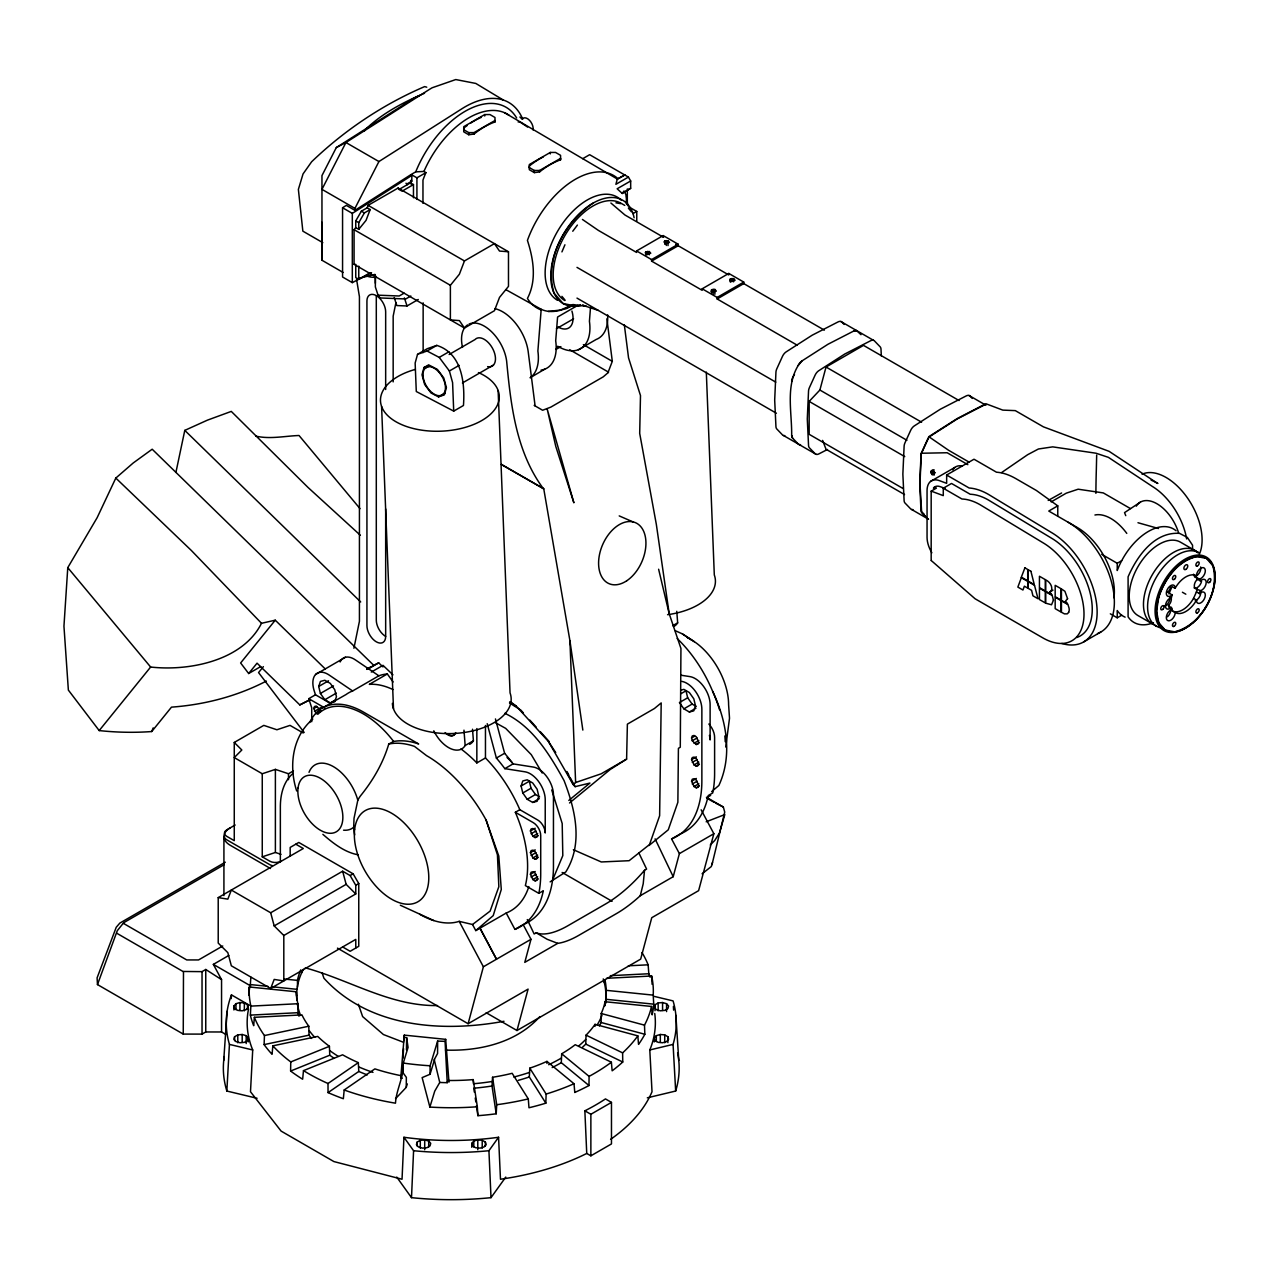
<?xml version="1.0" encoding="UTF-8"?>
<svg xmlns="http://www.w3.org/2000/svg" width="1279" height="1279" viewBox="0 0 1279 1279"><rect width="100%" height="100%" fill="white"/><g stroke="black" fill="none" stroke-linecap="round" stroke-linejoin="round"><path stroke-width="1.5" d="M343.076 272.443L321.956 260.245L321.956 222.322M375.355 283.219L375.355 275.353L375.355 286.928L378.056 295.177L380.183 297.959L405.731 298.966L410.847 296.009M385.666 389.503L385.666 311.852A13.254 7.658 60 0 0 376.298 295.625A13.254 7.658 60 0 0 366.929 301.029L366.929 625.591A13.254 7.658 60 0 0 376.298 641.818A13.254 7.658 60 0 0 385.666 636.414L385.666 508.978M393.165 381.877L393.165 316.169L395.914 302.675M463.733 129.978L463.733 128.14A76.5 44.173 -60 0 1 467.203 125.486M494.989 121.953L494.989 117.476L489.969 114.566L484.725 114.566L463.733 126.685L463.733 131.849L468.753 134.743L473.997 134.071A76.5 44.173 -60 0 1 494.989 121.953L494.989 120.754M529.314 167.853L529.314 166.014A76.5 44.173 -60 0 1 543.335 156.869M560.57 159.811L560.57 155.335L555.55 152.441L550.306 152.441L529.314 164.559L529.314 169.707L534.334 172.617L539.594 171.93A76.5 44.173 -60 0 1 560.57 159.811L560.57 158.612M607.957 372.685L612.305 361.333L606.885 318.807M1110.332 613.824L1117.238 617.805L1117.238 610.531A50.345 29.065 -60 0 0 1125.12 617.149M1121.683 560.698L1117.238 563.272L1117.238 570.53A50.345 29.065 -60 0 1 1176.041 530.753M574.783 1092.442L574.015 1083.729L546.948 1061.394A154.919 89.45 0 0 1 529.794 1068.157L546.133 1094.057L545.829 1103.169A202.642 116.997 0 0 1 528.978 1107.758L528.291 1098.901L512.144 1073.305A154.903 89.434 0 0 1 492.559 1077.27L496.716 1104.72L496.22 1113.785A202.642 116.997 0 0 1 477.898 1115.688L477.323 1106.751A202.066 116.661 0 0 1 429.872 1107.07L422.134 1077.605L430.048 1074.264L430.096 1065.775L437.642 1041.058A156.134 90.138 0 0 0 445.076 1041.346L445.684 1039.347L404.292 1035.127L400.775 1077.941L402.293 1078.229M437.642 1041.058L437.578 1053.496L434.828 1058.612L430.048 1074.264M574.767 1092.458A202.642 116.997 0 0 0 588.979 1085.519L561.289 1062.673L561.689 1053.784A154.919 89.45 0 0 0 575.214 1044.703L611.378 1062.225L612.145 1070.827A202.642 116.997 0 0 0 622.745 1062.018L622.617 1052.873A202.066 116.661 0 0 0 637.821 1035.862L595.039 1024.351A154.919 89.45 0 0 1 586.038 1035.159L585.766 1044.096A154.903 89.434 0 0 1 582.569 1047.165M561.689 1053.784L589.075 1076.374L588.979 1085.519M403.109 1073.257L403.173 1068.157C402.214 1080.195 396.122 1091.275 395.483 1103.185A202.066 116.661 0 0 1 344.195 1089.996L343.348 1098.725A202.642 116.997 0 0 1 328.048 1092.602L328 1083.505L358.328 1062.625A154.919 89.45 0 0 1 342.596 1054.807L303.475 1070.635L302.643 1079.236A202.642 116.997 0 0 1 290.605 1071.035L290.749 1061.938A202.066 116.661 0 0 1 272.843 1045.838L317.72 1036.406A154.919 89.45 0 0 0 329.422 1046.302L329.758 1055.207A154.935 89.45 0 0 0 333.707 1057.989M395.531 1098.709L406.242 1087.358L406.354 1077.382L403.125 1072.889L403.285 1063.057L408.065 1047.421L406.642 1037.653L403.684 1037.125M406.45 1049.867L406.642 1037.653M1096.679 455.084L1096.343 469.329A1303.765 963.087 39.2 0 0 1095.895 493.342M569.523 802.972L610.259 769.462L626.614 759.118L627.381 724.138L654.4 708.534L661.195 702.938L659.628 815.762L649.524 844.54L629.124 860.703L601.29 861.966L573.36 849.704M545.829 1103.169L529.314 1076.966L529.794 1068.157M272.843 1045.838L272.059 1054.312A202.642 116.997 0 0 1 264.098 1044.607L264.449 1035.542A202.066 116.661 0 0 1 254.377 1017.317L301.94 1014.902A154.903 89.434 0 0 0 308.799 1026.222L309.022 1035.159A154.935 89.45 0 0 0 311.596 1038.436M594.959 1026.413L595.039 1024.351M1157.687 483.462L1109.117 451.343L1043.408 426.85L1015.302 410.623L1002.784 410.111L985.837 403.716L957.331 418.505L928.826 436.683L921.264 453.246L919.985 483.718L921.631 512L928.026 519.354M505.765 1177.08L491.008 1197.656A227.902 131.577 0 0 1 411.502 1197.656L413.581 1150.716L403.94 1137.271A204.096 117.828 0 0 0 498.57 1137.271L500.473 1179.238A206.702 119.347 0 0 0 586.741 1153.45L590.866 1155.832L611.474 1143.922L611.474 1102.386L605.463 1098.917A204.08 117.828 0 0 1 584.855 1110.811L586.741 1153.45M860.975 334.698L856.578 330.558L853.844 330.973L827.913 344.291L801.965 360.934A7.003 4.045 -60 0 0 798.208 365.474C785.402 386.498 792.021 412.462 791.669 435.627L792.58 438.121L798.208 443.957A7.003 4.045 -60 0 0 800.526 444.66M403.94 1137.271L402.038 1179.238L333.899 1161.572L281.092 1131.084L250.492 1091.738L252.714 1049.963A204.096 117.828 0 0 1 248.542 1008.955M299.03 1016.245A154.903 89.434 0 0 1 298.007 1012.712L297.895 1003.727A154.919 89.45 0 0 1 296.328 991.785L249.309 986.988L248.781 995.27A202.642 116.997 0 0 1 250.3 984.574M254.361 1017.317L253.69 1025.678A202.642 116.997 0 0 1 250.348 1015.11L250.876 1006.109A202.066 116.661 0 0 1 249.309 986.988M403.045 1058.165L403.556 1048.572M403.972 1040.882L404.292 1035.127M496.22 1113.785L492.015 1085.999L492.559 1077.27M257.079 1098.277L226.847 1091.035L229.437 1044.399A224.992 129.898 0 0 1 231.451 994.886L249.405 1005.246M606.566 978.291L651.635 976.005A202.066 116.661 0 0 1 653.201 995.126L653.729 1004.159A202.642 116.997 0 0 1 652.178 1014.855L651.555 1006.461L605.063 1001.729L604.823 1005.87A154.631 89.274 0 0 0 603.24 978.915M604.919 979.698A154.919 89.45 0 0 1 606.166 990.33L606.166 999.315A154.935 89.45 0 0 1 606.086 1002.896M366.929 669.397L373.836 665.416L152.185 449.217L133.192 462.998L115.813 478.074L97.14 517.691L67.771 567.652L63.95 626.214L68.363 690.1L99.186 730.581A314.634 250.844 39 0 0 151.753 731.54M223.729 1060.403L227.118 1011.289M231.211 998.627L231.467 994.886M250.86 977.14L250.332 984.574L267.982 986.365M297.527 987.132L297.447 980.385A154.919 89.45 0 0 1 300.725 969.898M605.063 1001.729A154.919 89.45 0 0 1 601.21 1013.512L601.066 1022.481A154.903 89.434 0 0 1 599.371 1025.934M604.296 982.56L604.455 980.481M573.775 304.994C564.039 309.838 551.729 314.378 541.193 309.278L537.883 351.038A45.053 26.012 60 0 1 530.098 377.785L544.662 369.215M590.514 307.44L589.427 321.285A45.053 26.012 60 0 1 557.692 346.241L556.013 349.407L560.873 346.609M582.712 158.692L589.635 154.695L628.421 177.078L630.675 180.978L617.149 188.78L622.281 193.497L624.008 190.939A71.96 41.552 -60 0 1 626.374 195.895L627.781 205.759M638.829 852.853L646.598 869.081L644.536 870.264L643.209 883.789L640.283 895.7A74.214 30.296 -48.4 0 1 616.414 913.622L578.939 935.269A74.214 30.296 -48.4 0 1 557.724 943.358L524.79 962.368L530.977 939.314L523.175 924.621A121.905 70.377 60 0 0 553.455 866.363L553.455 794.946A21.199 12.246 60 0 0 533.343 767.064L513.071 763.883L504.837 768.647A116.821 67.451 60 0 0 496.38 758.047L487.203 723.69M225.791 1034.423L221.555 1031.977L205.759 1031.961L202.034 1034.103L183.249 1034.087L97.476 984.574L117.252 930.744L123.695 922.703L223.889 864.86M175.91 472.431L184.784 430.383L207.422 420.151L231.275 411.406L307.999 487.427L360.358 535.261M725.753 747.032L729.51 718.238L728.598 704.585A53.015 30.616 60 0 0 687.478 637.741M353.915 648.261L359.431 621.274L359.431 296.696L356.537 279.142M504.613 112.744L617.421 179.076L624.776 174.983L617.421 179.076M309.774 722.507A82.16 47.435 60 0 1 363.444 712.083L418.665 743.962A100.338 57.923 60 0 0 393.644 741.468L388.768 744.026C383.156 762.987 373.116 780.254 360.726 795.57A69.881 40.336 60 0 0 357.816 800.222L354.027 818.288L353.691 827.241A69.817 40.304 60 0 0 354.715 834.883M702.091 873.797L711.3 866.554L712.515 862.446M617.325 178.948L615.902 184.304L628.421 177.078M711.987 864.652L724.729 812.101L723.338 807.033L706.408 797.265M903.022 488.498L809.159 434.316L809.159 401.414L819.887 390.031L826.026 367.025L863.501 345.378L959.074 400.551M337.464 948.139L468.114 1023.728L483.382 966.78L459.193 921.36A90.953 52.503 60 0 1 419.672 914.229M486.18 1012.728L516.988 1030.522L528.083 989.115L468.114 1023.728M640.283 895.7L673.202 876.691L679.389 853.621L671.587 838.944A121.905 70.377 60 0 0 701.867 780.67L701.867 709.269A21.199 12.23 60 0 0 681.755 681.387M701.148 809.799L713.858 833.716L698.606 890.664L651.762 917.698L640.667 959.122L516.988 1030.522M234.601 1036.725L233.913 1039.283L235.944 1041.586L239.924 1042.753L244.353 1042.353L247.518 1040.53L248.222 1037.972L246.192 1035.67L242.195 1034.487L237.782 1034.903L234.601 1036.725L234.601 1040.674M417.13 1142.099L416.426 1144.657L418.457 1146.959L422.454 1148.126L426.866 1147.727L430.032 1145.904L430.735 1143.346L428.705 1141.044L424.708 1139.877L420.295 1140.276L417.13 1142.099L417.13 1146.048M654.992 1004.766L654.288 1007.324L656.319 1009.627L660.316 1010.81L664.728 1010.394L667.894 1008.571L668.597 1006.013L666.567 1003.711L662.57 1002.544L658.157 1002.944L654.992 1004.766L654.992 1010.698M417.546 354.315L415.147 363.028L416.283 391.518L453.709 411.119L463.462 405.491C465.028 382.997 462.087 353.436 436.794 345.394L427.298 348.687L417.546 354.315L427.058 351.022L436.794 345.394M423.988 367.553L422.006 374.811L424.66 384.499L430.975 392.925L438.505 396.874L444.405 394.843L446.403 387.585L443.733 377.881L437.434 369.455L429.888 365.506L423.988 367.553L428.865 364.739M406.242 1087.358L407.298 1083.905M429.872 1107.07L434.732 1091.163L439.752 1082.45L434.173 1059.38M439.752 1082.45A158.74 91.656 0 0 0 447.218 1082.674L447.874 1080.483A154.919 89.45 0 0 0 473.198 1079.604L477.323 1106.751M318.711 686.471L320.405 681.435L324.834 680.268L330.318 683.434L334.746 689.717L336.441 696.703L334.746 701.755L330.318 702.906L324.834 699.741L320.405 693.458L318.711 686.471L328.543 680.796M321.205 710.98L316.249 713.826L313.803 708.518L314.474 706.504L316.249 706.04L320.214 709.813M521.097 786.009L522.791 780.957L527.22 779.806L532.703 782.972L537.132 789.239L538.827 796.241L537.132 801.278L532.703 802.445L527.22 799.279L522.791 792.996L521.097 786.009L529.33 781.245L531.025 788.232L535.469 794.515L539.578 796.897M530.417 830.982L531.105 828.968L532.879 828.504L535.07 829.767L537.516 835.091L536.844 837.106L535.07 837.569L532.879 836.306L530.417 830.982L535.198 828.232M530.417 852.629L531.105 850.615L532.879 850.151L535.07 851.414L537.516 856.722L536.844 858.737L535.07 859.2L532.879 857.937L530.417 852.629L535.198 849.864M530.417 874.26L531.105 872.246L532.879 871.782L535.07 873.045L537.516 878.353L536.844 880.368L535.07 880.847L532.879 879.568L530.417 874.26L535.198 871.511M691.571 737.951L692.259 735.937L694.033 735.473L696.224 736.736L698.67 742.044L697.998 744.058L696.224 744.522L692.259 740.749L691.571 737.951L694.769 736.112M691.571 759.582L692.259 757.568L694.033 757.104L696.224 758.367L698.67 763.675L697.998 765.689L696.224 766.153L694.033 764.89L691.571 759.582L696.352 756.832M691.571 781.229L692.259 779.215L694.033 778.735L696.224 780.014L698.67 785.322L697.998 787.336L696.224 787.8L694.033 786.537L691.571 781.229L696.352 778.463M325.314 668.997L275.257 620.187L261.492 623.289C242.802 660.731 189.164 671.379 150.634 667.03L67.771 567.652M930.776 471.567L932.247 470.128L933.462 470.832L934.294 474.989L932.055 474.573L930.776 471.567L934.022 469.697M367.169 207.837L368.128 205.343L398.105 188.029L508.482 251.755L508.482 286.368L499.513 297.415L494.429 310.717L464.453 328.032L354.075 264.305L354.075 229.676L355.754 227.614L355.754 220.915L361.381 211.179L367.169 207.837L370.175 209.564L366.05 220.372L358.76 229.341L355.754 227.614M508.482 251.755L499.513 251.068L494.429 243.634L464.453 260.948L459.369 274.25L450.384 285.297L450.384 319.91L459.369 320.597L464.453 328.032M270.684 988.507L274.186 979.426L283.81 980.929L283.81 935.493L274.186 925.9L270.684 912.774L231.339 890.056L227.838 899.137L218.213 897.618L218.213 943.071L227.838 952.663L231.339 965.789L270.684 988.507L355.77 939.394L355.77 948.043M552.832 879.44L562.808 855.603L562.2 823.532L551.729 789.942M561.929 251.899L564.934 244.785M419.592 95.541A60.848 35.125 -60 0 0 413.405 98.595A60.992 35.22 -60 0 0 411.214 99.922L336.313 147.565L321.956 175.607L321.956 260.245M371.565 272.683L352.317 282.627L342.564 276.999L342.564 207.758L346.321 205.375L354.938 210.348L354.938 208.397L378.92 161.554L461.911 108.763A87.564 50.552 -60 0 1 465.124 106.812A87.34 50.425 -60 0 1 522.695 119.091M794.467 374.443L792.58 377.817A7.003 4.045 -60 0 0 791.669 381.366M358.76 229.341L358.76 222.658L364.387 212.922L370.175 209.564M491.008 1197.656L488.93 1150.716L498.57 1137.271M572.752 231.243L577.405 225.072M1168.958 593.936A21.183 12.23 -60 0 1 1169.294 592.88L1172.092 586.597L1175.081 588.324A21.183 12.23 -60 0 1 1196.552 575.934L1196.552 574.527A6.315 3.645 -60 0 1 1202.02 567.716A6.315 3.645 -60 0 1 1205.17 572.209A6.315 3.645 -60 0 1 1199.702 579.003L1194.714 577.101L1193.547 574.207M1169.278 592.896L1171.932 595.039A6.315 3.645 -60 0 1 1166.464 594.559A6.315 3.645 -60 0 1 1169.614 586.421A6.315 3.645 -60 0 1 1175.081 586.917L1175.081 588.324M1168.958 607.013A21.183 12.23 -60 0 1 1168.43 605.527L1170.045 603.496A6.315 3.645 -60 0 0 1171.196 597.853M1168.398 605.543L1171.036 607.717A6.315 3.645 -60 0 1 1165.425 605.99A6.315 3.645 -60 0 1 1171.036 597.773L1171.404 597.805A21.183 12.23 -60 0 1 1172.299 594.607M1197.24 579.419L1195.593 581.465A6.315 3.645 -60 0 0 1195.593 588.756L1200.597 590.658A6.315 3.645 -60 0 0 1206.209 582.441A6.315 3.645 -60 0 0 1200.597 580.714L1197.24 579.419A21.183 12.23 -60 0 0 1196.361 577.245M1196.361 592.081L1193.547 598.364L1196.552 600.107L1196.552 601.514A6.315 3.645 -60 0 0 1202.02 601.993A6.315 3.645 -60 0 0 1205.17 593.872A6.315 3.645 -60 0 0 1199.702 593.376L1196.361 592.081A21.183 12.23 -60 0 0 1197.24 588.884M99.186 730.581L150.634 667.03M275.257 620.187L240.628 662.97L248.67 673.521L260.708 666.583M248.67 673.521L257.047 663.177L299.814 704.905L310.126 699.757M263.378 666.647L258.566 672.578L304.178 732.483M798.208 365.474L801.965 360.934M646.039 251.851L645.255 252.73L646.742 254.425L650.771 253.242L649.284 251.547L646.039 251.851L646.039 255.097M664.776 241.028L663.993 241.923L665.48 243.602L669.509 242.418L668.022 240.74L664.776 241.028L664.776 244.273M711.62 289.709L711.108 291.58L712.339 292.283L716.352 291.1L714.865 289.422L711.62 289.709L711.62 292.955M730.373 278.902L729.861 280.772L731.076 281.476L735.089 280.293L733.602 278.598L730.373 278.902L730.373 282.147M233.913 1006.013L235.944 1003.711L239.924 1002.544L244.353 1002.944L247.518 1004.766L248.222 1007.324L246.192 1009.627L242.195 1010.81L237.782 1010.394L234.601 1008.571L233.913 1006.013L233.913 1009.962M471.775 1143.346L473.806 1141.044L477.786 1139.877L482.215 1140.276L485.38 1142.099L486.084 1144.657L484.054 1146.959L480.057 1148.126L475.644 1147.727L472.479 1145.904L471.775 1143.346L471.775 1147.295M654.288 1037.972L656.319 1035.67L660.316 1034.487L664.728 1034.903L667.894 1036.725L668.597 1039.283L666.567 1041.586L662.57 1042.753L658.157 1042.353L654.992 1040.53L654.288 1037.972L654.288 1041.921M312.795 719.07C292.14 736.544 288.638 766.345 296.68 790.982M710.261 845.019L714.785 840.415L719.422 833.045L724.809 814.563L706.184 821.789M541.193 309.278L506.34 289.917M539.866 1016.581C516.332 1042.817 479.433 1051.274 445.46 1050.091M1049.755 592.001L1051.562 590.45C1052.761 586.102 1049.531 581.673 1045.71 579.867L1045.71 591.234L1051.85 594.783L1049.755 592.001L1052.969 590.147M608.037 372.717L603.224 376.857L550.753 407.154L542.616 410.255L534.174 405.379M472.527 924.493L475.772 930.6L493.214 915.62L501.288 889.497L498.794 856.051L486.116 820.095L497.435 854.852L498.842 886.715L490.113 911.112L472.527 924.493L459.193 921.36M711.652 791.637L718.862 785.482C732.851 755.313 726.472 720.365 712.611 691.268A103.311 63.406 63.9 0 0 677.183 638.525M626.614 759.118L601.162 773.811L575.63 782.524L573.184 784.539L575.134 786.665L589.923 783.068L568.819 800.43M648.965 845.531L668.262 829.815L677.87 802.285L678.414 748.327L680.284 747.256L680.94 648.469L669.173 613.632L658.621 569.235M592.912 203.217C564.886 222.322 544.055 258.822 553.967 293.019L563.112 303.539L576.781 306.209L580.378 304.962M1140.404 502.119L1124.545 512.623L1125.76 515.661M328.079 1092.602L358.775 1071.466L358.328 1062.625M344.179 1089.996L374.875 1068.876A154.919 89.45 0 0 0 401.446 1075.751M354.938 210.348L410.703 174.775L411.822 175.431L411.822 181.154L407.09 183.904L405.955 183.249M352.317 282.627L352.317 213.385L411.822 175.431M183.249 1034.087L183.489 971.464L202.034 971.64L202.034 1034.103M1001.681 472.511L1027.645 454.7L1038.436 448.993L1052.729 446.867L1095.991 453.214L1108.365 457.338L1152.427 486.484A50.936 29.401 60 0 1 1186.656 538.955M550.146 881.87L565.766 871.974C583.416 843.788 575.294 809.575 564.071 780.606C549.682 754.466 532.719 726.632 504.853 713.298M623.864 192.426L630.675 188.301L630.675 180.978M622.281 193.497L630.675 188.301M299.814 704.905L308.655 700.348M463.733 129.723L468.753 132.616L473.997 132.616L494.989 120.498M415.723 171.85L411.151 174.488L416.922 177.829L425.939 172.617L423.925 171.45L415.723 171.85A81.824 47.243 -60 0 1 467.299 110.09A81.824 47.243 -60 0 1 516.652 117.988M398.105 188.029L399.064 189.436L410.479 182.833L413.469 184.576L413.469 197.749M413.469 184.576L402.07 191.163L399.064 189.436M529.314 167.581L534.334 170.475L539.594 170.475L560.57 158.372M354.075 264.305L355.754 264.433L355.754 277.607L358.76 279.35L370.175 272.747M404.132 293.147L399.208 295.993L378.056 295.177M394.204 297.511L396.842 305.569L407.026 305.969L418.265 299.478M632.993 213.625L636.766 211.451L636.766 220.915M427.058 351.022L439.225 357.401L448.961 351.773M424.98 368.432L428.433 366.449M449.137 354.491L475.021 339.559A15.908 9.177 60 0 1 493.294 349.854A15.908 9.177 60 0 1 487.619 366.641M582.441 219.46L598.348 230.38L636.574 252.443L636.574 250.94L663.193 235.576L678.174 244.225L678.174 245.744L651.571 261.108L651.571 259.589L678.174 244.225M453.709 411.119L452.59 382.629L449.393 370.99L459.145 365.362M577.804 305.345L557.58 317.032L555.694 340.774A45.053 26.012 60 0 1 541.033 370.127M438.505 396.874L445.012 393.133M462.406 382.981L493.454 365.059M556.429 328.703L573.584 318.791M578.396 349.743L596.19 339.463A45.053 26.012 60 0 0 607.621 314.89M651.571 261.108L702.171 290.317L702.171 288.798L728.774 273.434L743.77 282.083L743.77 283.602L717.151 298.966L717.151 297.447L743.77 282.083M315.561 674.513L345.474 657.23M311.724 721.708L311.724 707.767L308.751 698.686L315.497 694.785L329.886 703.098M235.16 825.003L226.767 829.863A7.946 4.588 0 0 0 226.767 836.354L234.265 840.671L234.265 742.444L263.794 725.385L276.903 729.765L290.029 725.385L303.203 732.995M320.405 693.458L333.515 685.896M368.336 668.821L378.696 662.842L382.965 666.919M371.31 672.067L382.981 665.336L392.957 674.832M324.834 699.741L336.313 693.122M313.803 708.518L317.096 706.616M314.474 711.316L321.077 707.511M330.318 702.906L335.242 700.061M322.372 708.006L346.033 694.545A82.144 47.435 60 0 1 352.62 690.964L378.856 675.808A82.192 47.451 60 0 1 387.329 673.969L393.101 681.963M387.329 673.969L369.343 684.361A82.16 47.435 60 0 1 392.957 689.557M234.265 742.444L241.827 750.006L234.265 757.584L262.259 773.747L275.385 769.382L288.494 773.747L293.419 770.917M225.296 862.206L119.826 923.102L116.229 927.275L97.092 977.859L97.476 984.574M931.096 473.15L934.373 471.264M932.055 474.573L935.349 472.67M433.805 730.805A26.507 15.3 60 0 0 465.156 745.529L473.406 740.781L472.511 729.238M672.706 625.703L677.662 622.857L676.767 611.314M930.552 481.432L954.742 467.474M931.863 552.784A21.199 12.246 60 0 1 927.051 537.276L927.051 490.544A21.199 12.246 60 0 1 939.441 480.648L946.652 483.334L946.652 475.021L974.006 459.225L996.485 472.207A67.307 38.866 60 0 1 1015.862 478.634L1036.406 490.496L1057.765 505.86L1057.765 516.236M218.213 897.618L303.299 848.505L295.801 844.188M931.176 560.458L931.176 491.152L936.42 488.13L934.709 487.075L933.414 488.098A14.309 8.266 60 0 1 940.273 486.675L945.101 488.466M931.176 491.152A14.069 8.122 60 0 1 932.039 491.44L943.278 495.628L943.278 488.226L951.512 483.462L970.201 494.254A60.417 34.885 60 0 1 988.507 500.057L1051.018 537.883A58.306 33.654 60 0 1 1089.932 592.209A58.306 33.654 60 0 1 1076.758 637.534M461 748.966A103.343 59.665 60 0 1 476.843 762.923L485.46 757.951L485.46 725.497M496.38 758.047L504.613 753.283L495.453 718.926M270.684 912.774L342.644 871.223L350.142 875.555L355.77 885.292L355.77 893.941L283.81 935.493M222.754 945.98L198.565 959.937L186.734 959.937L123.519 923.438M350.142 875.555L353.148 873.829L358.76 883.565L358.76 946.316L350.142 951.288L342.644 946.956M274.186 925.9L346.145 884.349L355.77 893.941M681.052 693.65L685.992 690.804L687.686 697.79L692.115 704.074L696.224 706.44M221.555 1031.977L221.555 979.634L213.353 964.382L228.797 955.461M202.034 971.64L205.759 969.482L221.555 979.634M355.77 885.292L358.76 883.565M522.791 792.996L531.025 788.232M687.686 697.79L679.437 702.555L683.881 708.838L689.349 712.003L693.794 710.836L695.488 705.8L693.794 698.798L689.349 692.515L683.881 689.365L680.924 690.132M527.22 799.279L535.469 794.515M683.881 708.838L692.115 704.074M1048.22 500.441L1061.602 492.975M1051.162 501.88L1066.27 493.166L1078.149 489.202L1103.329 492.927L1130.428 508.578M528.835 886.587A103.343 59.665 60 0 1 506.228 913.03L514.925 929.385A121.905 70.377 60 0 0 543.319 890.76L538.827 893.35L525.365 885.58A103.359 59.665 60 0 0 515.341 812.293L519.834 809.687L537.724 820.015A10.6 6.123 60 0 1 545.222 832.997L545.222 799.711A21.199 12.246 60 0 0 525.093 771.829L504.837 768.647M532.703 802.445L539.29 798.64M689.349 712.003L695.952 708.182M1057.765 505.86L1048.78 511.056L1077.254 527.492A52.471 30.296 60 0 1 1113.961 597.789M531.105 833.78L535.885 831.03M692.259 740.749L697.039 737.983M532.879 836.306L537.66 833.54M694.033 743.259L698.814 740.493M535.07 837.569L538.251 835.731M696.224 744.522L699.405 742.683M531.105 855.427L535.885 852.661M692.259 762.38L697.039 759.63M532.879 857.937L537.66 855.171M694.033 764.89L698.814 762.14M535.07 859.2L538.251 857.362M696.224 766.153L699.405 764.314M531.105 877.058L535.885 874.308M692.259 784.027L697.039 781.261M532.879 879.568L537.66 876.818M694.033 786.537L698.814 783.771M535.07 880.847L538.251 878.993M696.224 787.8L699.405 785.961M475.772 930.6L506.228 913.03M707.319 797.313L710.644 795.394M514.925 929.385L523.175 924.621M671.587 838.944L679.82 834.18A121.905 70.377 60 0 0 708.23 795.554L712.723 792.964A121.905 70.377 60 0 0 714.609 773.315L714.609 737.359A13.254 7.658 60 0 0 708.838 724.026M644.536 870.264A74.198 30.296 -48.4 0 1 605.559 903.997L568.084 925.628A74.198 30.296 -48.4 0 1 536.237 932.791L534.158 933.99L527.268 919.569M483.382 966.78L530.977 939.314M679.389 853.621L713.858 833.716M1117.238 617.805L1121.683 615.231M1083.617 641.946L1100.851 631.986M584.855 1110.811L590.866 1114.281L611.474 1102.386M565.91 308.735L573.248 304.69M336.313 147.565L345.938 142.513L429.009 89.674A88.651 51.176 -60 0 1 432.142 87.771L455.772 79.554L475.804 83.439L503.318 100.034M827.481 449.473L818.832 453.917A7.003 4.045 -60 0 1 815.075 453.693L809.447 447.858A7.003 4.045 -60 0 1 808.536 445.364L807.289 418.952L808.536 391.102A7.003 4.045 -60 0 1 809.447 387.553L815.075 375.211A7.003 4.045 -60 0 1 818.832 370.67L844.764 354.027L870.711 340.71A7.003 4.045 -60 0 1 874.468 340.917L880.096 346.769A7.003 4.045 -60 0 1 881.007 349.263L881.327 355.994M366.849 668.901L370.334 667.158M373.372 665.496L378.696 662.842M571.169 305.409L560.57 310.014L548.179 311.484M290.749 1061.938L329.422 1046.302M290.637 1071.035L329.758 1055.207M424.532 93.239C404.068 101.952 383.284 112.728 366.897 128.108A52.999 30.6 -60 0 0 364.355 131.002M262.259 773.747L262.259 856.834L275.385 852.469L280.996 854.34M357.72 278.598L374.955 274.393M610.595 1139.349A206.702 119.347 0 0 0 652.018 1091.738L649.796 1049.963L673.074 1044.399A224.992 129.898 0 0 0 673.074 1000.897L653.665 996.261M647.318 1097.814L675.664 1091.035A227.902 131.577 0 0 0 677.598 1052.745M264.449 1035.542L308.799 1026.222M264.145 1044.591L309.022 1035.159M501.368 464.533L543.751 488.802L569.922 640.715L582.84 730.085M853.844 330.973L856.578 330.558M503.99 1021.281C442.054 1032.665 368.864 1027.645 323.939 978.227L322.084 972.855M628.325 965.805L648.133 964.814L648.821 973.751A202.642 116.997 0 0 1 650.1 977.252M610.339 975.685L648.821 973.751M250.876 1006.109L297.895 1003.727M250.396 1015.11L297.975 1012.696M921.264 453.246L947.179 452.75L967.835 464.661M437.514 1005.566C390.271 1006.301 349.631 979.842 305.249 967.851M376.138 277.415L372.269 277.223A30.84 17.81 60 0 1 366.114 275.736M606.166 990.33L653.201 995.126M606.166 999.315L653.729 1004.159M283.89 978.995L297.447 980.385M271.899 986.764L297.368 989.354M680.78 675.184L690.005 676.623A21.199 12.23 60 0 1 710.117 704.505L710.117 739.949A13.254 7.658 60 0 0 709.397 735.409M615.918 202.833L620.571 203.633M572.752 304.514L586.262 306.352L582.441 305.121L598.348 310.429M358.104 854.804C344.467 852.278 333.084 843.197 322.868 834.34M1158.518 528.515L1137.974 522.727M229.437 1044.399L252.714 1049.963M601.21 1013.512L644.488 1025.15L644.84 1034.263A202.642 116.997 0 0 1 638.541 1044.367L637.821 1035.862M601.066 1022.481L644.84 1034.263M426.754 87.196L424.644 86.604C383.076 104.366 344.227 130.41 311.628 161.778L303.043 173.944L298.375 189.404L302.851 231.147L322.804 242.674M255.8 436.107C269.901 439.4 284.705 436.043 299.03 435.499L360.038 508.674M403.556 1042.305L383.428 1034.551L362.628 1016.581L358.376 1004.223M557.724 943.358L547.124 939.266L536.237 932.791M433.741 920.544L400.327 905.244M619.212 515.901L632.945 521.88M675.136 630.627L682.331 633.856L694.273 641.706M586.038 1035.143L622.617 1052.873M585.766 1044.096L622.761 1062.018M715.968 803.308L723.338 807.033M495.357 722.667L505.669 728.359L531.281 754.658L542.2 773.044M706.855 798.224L714.449 802.461M628.421 189.612L627.318 188.972L627.318 204.752M840.847 321.477L873.445 340.294M969.018 395.467L985.885 405.203M629.076 207.006L636.766 211.451M624.76 205.407L621.002 203.249A56.18 32.439 -60 0 0 564.822 235.688A56.18 32.439 -60 0 0 564.822 300.565M663.609 237.334L624.967 215.016L610.898 203.025M675.712 244.305L728.774 274.953L728.774 273.434M743.115 283.235L824.363 330.142M636.574 250.94L651.571 259.589M702.171 288.798L717.151 297.447M717.151 298.966L797.153 345.154M826.026 367.025L921.599 422.198M969.258 462.215L948.602 450.288L928.826 436.683M1182.404 592.241L1185.825 594.207M819.887 390.031L906.923 440.28M1101.715 554.319L1117.238 563.272M946.652 475.021L969.13 488.002A67.307 38.866 60 0 1 988.507 494.429L1051.018 532.256A65.197 37.635 60 0 1 1096.806 605.638A65.197 37.635 60 0 1 1061.81 643.465M1172.092 610.77L1175.081 612.497L1175.081 613.904A6.315 3.645 -60 0 1 1169.614 620.699A6.315 3.645 -60 0 1 1166.464 616.222A6.315 3.645 -60 0 1 1171.932 609.412L1169.278 607.717L1170.924 607.861L1172.092 610.77A21.183 12.23 -60 0 0 1193.547 598.348M576.989 267.375L775.761 382.133M809.159 401.414L904.733 456.603M378.92 161.554L345.938 142.513L321.956 189.356L354.938 208.397M410.703 180.515L411.822 181.154M943.278 488.226L961.952 499.002A60.417 34.885 60 0 1 980.258 504.821L1042.785 542.648A58.306 33.654 60 0 1 1084 614.048A58.306 33.654 60 0 1 1042.785 637.853L975.078 598.764L931.288 560.57M1156.376 626.166L1138.006 615.567A42.399 24.477 -60 0 1 1138.006 566.613A42.399 24.477 -60 0 1 1180.405 542.136L1198.775 552.736A42.399 24.477 -60 0 0 1154.777 580.122A42.399 24.477 -60 0 0 1159.941 627.637M576.989 298.103L776.385 413.229M904.541 494.557L826.026 449.249L822.621 440.392M783.483 435.499L816.098 454.317M911.671 509.506L928.522 519.242M368.128 205.343L464.453 260.948M361.381 211.179L364.387 212.922M583.368 344.627L612.305 361.333M342.564 207.758L352.317 213.385M355.754 220.915L358.76 222.658M569.763 349.759L608.58 372.173M354.075 229.676L450.384 285.297M501.576 464.453L543.751 488.802M515.341 812.293L533.215 822.605A10.6 6.123 60 0 1 540.713 835.587L540.713 873.717A121.905 70.377 60 0 1 538.827 893.35M308.751 698.686L324.738 707.911M562.136 872.454L612.097 901.295M353.148 873.829L298.79 842.445L290.173 847.433L290.173 856.083M262.259 856.834L269.757 861.167A7.946 4.588 0 0 0 280.996 861.167M270.461 868.505L230.14 845.211A21.199 12.246 0 0 1 230.14 827.913M213.353 964.382L250.7 985.949M116.869 933.302L183.249 971.624M509.474 702.954L520.841 710.101L523.415 712.979M509.713 701.979L516.396 706.28L548.419 741.468L555.71 752.564M682.331 633.856L691.108 639.644M378.856 675.808L355.386 659.884A21.199 12.246 60 0 0 340.15 661.946M352.62 690.964L329.151 675.04A21.199 12.246 60 0 0 314.25 690.996L315.497 694.785M510.401 701.739L516.396 706.28M527.572 127.053L519.706 121.809L518.155 121.985M921.631 512L924.189 514.302M115.813 478.074L191.322 550.45L261.492 623.289M184.784 430.383L360.678 601.945M972.28 398.44L970.042 396.106A7.003 4.045 -60 0 0 966.284 395.882L940.337 409.216L914.389 425.843A7.003 4.045 -60 0 0 910.648 430.399L905.02 442.726A7.003 4.045 -60 0 0 904.109 446.275L902.862 474.125L904.109 500.537A7.003 4.045 -60 0 0 905.02 503.031L910.648 508.866A7.003 4.045 -60 0 0 912.95 509.57M844.108 324.434L841.87 322.1A7.003 4.045 -60 0 0 838.113 321.892L812.165 335.21L786.217 351.837A7.003 4.045 -60 0 0 782.46 356.393L776.849 368.72A7.003 4.045 -60 0 0 775.937 372.269L774.69 400.119L775.937 426.531A7.003 4.045 -60 0 0 776.849 429.025L782.46 434.876A7.003 4.045 -60 0 0 784.778 435.579M927.499 518.603L921.887 512.767A7.003 4.045 -60 0 1 920.976 510.273L919.729 483.862L920.976 456.011A7.003 4.045 -60 0 1 921.887 452.462L927.499 440.136A7.003 4.045 -60 0 1 928.522 438.313M529.874 720.125L536.333 727.287M540.202 731.588L549.235 741.612M628.389 208.141L631.41 211.77M561.929 296.36L564.934 299.989M439.225 357.401L449.393 370.99M396.746 1177.08L411.502 1197.656M543.495 488.85C516.156 452.111 510.833 405.459 506.644 361.142A32.087 18.53 60 0 0 491.807 331.98A32.087 18.53 60 0 0 469.057 324.067M548.419 741.468L573.184 784.539L567.252 772.372M566.741 771.477L568.611 774.85M570.466 778.224L575.134 786.665M479.993 928.17L496.492 959.218L479.977 928.186M655.088 838.848L673.202 876.691M792.58 438.121L791.669 435.627L792.117 437.45M404.388 297.895L407.026 305.969M342.644 871.223L346.145 884.349M474.349 1092.138L473.758 1088.205A154.903 89.434 0 0 0 492.031 1085.999M475.244 1098.021L475.836 1101.938M476.427 1105.871L477.914 1115.672M669.173 613.632L656.351 524.47L639.692 433.405L640.491 395.563L628.549 357.896L624.312 324.674M535.102 405.907L528.211 351.789A36.659 21.167 60 0 0 494.861 308.655M463.973 730.165L465.156 745.529M301.46 970.729L301.62 972.839M445.684 1039.347L448.977 1082.162M296.344 991.785L296.616 995.973M675.888 1015.366L678.765 1060.403M473.198 1079.604L473.454 1083.745A154.631 89.274 0 0 0 492.271 1081.458M673.393 1006.429L673.617 1010.122M651.635 976.005L652.114 984.318M673.074 1044.399L675.664 1091.035M445.076 1041.346L447.218 1082.674M569.922 640.715L575.63 782.524M706.312 372.077L714.306 574.958A59.442 32.694 -2.3 0 1 667.574 614.687M498.139 390.543L510.049 692.882A59.442 32.694 -2.3 0 1 458.394 733.171A59.442 32.694 -2.3 0 1 392.381 703.386M381.59 406.466L393.5 708.806M546.948 1061.394L546.964 1063.441M1192.556 549.043L1192.556 545.222L1187.328 537.388L1179.51 533.359C1154.329 531.664 1137.063 556.205 1128.094 576.813L1128.094 616.814A50.345 29.065 -60 0 0 1153.45 622.745M733.602 278.598L733.602 281.844M731.908 278.438L731.908 281.684M714.865 289.422L714.865 294.282M713.154 289.262L713.154 294.138M668.022 240.74L668.022 245.6M667.894 1036.725L667.894 1042.657M666.567 1003.711L666.567 1011.609M666.311 240.58L666.311 245.456M664.728 1034.903L664.728 1042.801M663.193 235.576L663.193 237.079M662.57 1002.544L662.57 1010.442M660.316 1034.487L660.316 1042.401M658.157 1002.944L658.157 1010.842M656.319 1035.67L656.319 1041.602M649.284 251.547L649.284 254.793M647.574 251.403L647.574 254.649M626.374 195.895L626.374 203.681M590.866 1114.281L590.866 1155.832M550.306 152.441L550.306 153.896M539.594 170.475L539.594 171.93M534.334 170.475L534.334 172.617M485.38 1142.099L485.38 1146.048M484.725 114.566L484.725 116.021M482.215 1140.276L482.215 1148.174M477.786 1139.877L477.786 1149.741M476.843 728.566L476.843 762.923M473.997 132.616L473.997 134.071M473.806 1141.044L473.806 1146.975M468.753 132.616L468.753 134.743M428.705 1141.044L428.705 1146.975M424.708 1139.877L424.708 1149.741M423.141 302.851L423.141 352.62M422.965 203.313L422.965 180.083A76.548 44.189 -60 0 1 425.939 172.617M420.295 1140.276L420.295 1148.174M416.922 177.829L416.922 199.396M411.151 180.371L411.151 184.304M407.09 183.904L407.09 184.8M376.298 295.625L376.298 620.187A13.254 7.658 60 0 0 385.666 636.414M358.76 266.16L358.76 279.35M288.494 773.747L288.494 779.694M280.357 861.998L280.357 806.921A78.435 45.293 60 0 1 293.211 773.331M275.385 769.382L275.385 852.469M248.222 1037.972L248.222 1041.921M247.518 1004.766L247.518 1008.731M246.192 1035.67L246.192 1043.568M244.353 1002.944L244.353 1010.842M242.195 1034.487L242.195 1042.401M239.924 1002.544L239.924 1010.442M237.782 1034.903L237.782 1042.801M235.944 1003.711L235.944 1009.643M223.921 836.562L223.921 895.572M205.759 969.482L205.759 1031.961M984.59 405.139A7.003 4.045 -60 0 0 983.151 405.619L957.204 418.952L931.256 435.579A7.003 4.045 -60 0 0 929.817 436.763M952.679 469.825A21.215 12.87 62.7 0 1 962.24 466.036M1156.712 482.679A50.441 29.129 60 0 1 1157.687 483.238M1142.051 474.205A50.936 29.401 60 0 1 1186.912 497.163A50.936 29.401 60 0 1 1199.35 554.191M1151.116 480.153A50.936 29.401 60 0 1 1156.712 482.886M1068.269 522.296A65.197 37.635 60 0 1 1111.659 582.632A65.197 37.635 60 0 1 1097.542 633.553M266.336 681.083A314.666 250.844 39 0 1 171.482 707.143L151.753 731.524A210.939 168.157 39 0 1 153.192 727.879M507.028 757.504A66.252 38.258 60 0 1 512.383 762.892M478.442 372.573A59.442 32.694 -2.3 0 1 478.954 422.07A59.442 32.694 -2.3 0 1 389.903 417.578A59.442 32.694 -2.3 0 1 415.355 369.391M462.518 347.376A32.087 18.53 60 0 1 467.57 324.898M677.662 622.857A26.507 15.3 60 0 1 673.921 626.406M455.708 732.627A10.6 6.123 60 0 1 449.233 734.961M473.406 740.781A26.507 15.3 60 0 1 469.665 744.33M224.433 836.562A7.946 4.588 0 0 0 226.767 839.807L269.757 864.636A7.946 4.588 0 0 0 272.331 865.627M712.611 691.268A100.705 58.147 60 0 1 719.565 709.797M724.841 735.953A100.705 58.147 60 0 1 725.225 741.708M486.132 820.095A103.263 55.221 56.6 0 0 426.578 755.649L414.46 746.376A100.322 57.923 60 0 0 388.768 744.026M485.46 757.951A103.343 59.665 60 0 1 519.834 809.687M504.613 753.283A116.821 67.451 60 0 1 513.071 763.883M317.768 714.322A80.113 46.252 60 0 1 393.644 741.468M353.691 827.241A36.771 21.231 60 0 1 343.571 830.183M309.022 772.34A36.771 21.231 60 0 1 333.323 766.585A36.771 21.231 60 0 1 357.816 800.222M454.908 733.57A10.6 6.123 60 0 1 445.108 732.611M1094.936 515.005A39.745 22.958 60 0 1 1126.783 533.391M581.034 305.473A59.633 34.421 -60 0 1 551.057 270.301A59.633 34.421 -60 0 1 590.914 204.432A59.633 34.421 -60 0 1 634.112 217.766M1136.296 506.148A33.126 19.121 60 0 1 1158.103 504.454A33.126 19.121 60 0 1 1178.599 532.959M519.898 117.028A27.019 15.604 60 0 1 522.28 119.331M423.925 171.45A76.532 44.189 -60 0 1 509.202 115.35M540.681 309.758A76.532 44.189 -60 0 1 527.428 298.455C536.924 280.309 533.471 259.045 527.428 240.404A76.532 44.189 -60 0 1 617.581 178.309M557.484 300.293A59.633 34.421 -60 0 1 559.882 227.486A59.633 34.421 -60 0 1 621.37 200.307M571.921 311.053A21.199 12.246 60 0 1 558.06 326.992M470.704 123.056A76.5 44.173 -60 0 1 481.256 117.364M522.487 118.787A8.25 4.764 60 0 1 529.57 120.386A8.25 4.764 60 0 1 533.055 129.946M1199.366 578.971A21.183 12.23 -60 0 1 1200.23 581.146M1200.23 590.61A21.183 12.23 -60 0 1 1199.366 593.792M1196.552 600.091A21.183 12.23 -60 0 1 1175.097 612.465M1172.299 609.428A21.183 12.23 -60 0 1 1171.42 607.253M1200.677 566.949A6.315 3.645 -60 0 1 1199.51 572.592A6.315 3.645 -60 0 1 1195.21 576.413M1201.557 581.258A6.315 3.645 -60 0 1 1198.407 586.725A6.315 3.645 -60 0 1 1194.09 587.892M1169.709 596.989A6.315 3.645 -60 0 1 1164.242 606.454M1170.589 611.314A6.315 3.645 -60 0 1 1167.439 616.782M1170.589 586.981A6.315 3.645 -60 0 1 1167.439 592.449M1200.677 591.266A6.315 3.645 -60 0 1 1195.21 600.73M1152.251 623.8A42.399 24.477 -60 0 1 1153.978 572.001A42.399 24.477 -60 0 1 1197.704 552.704M654.736 1013.464A204.096 117.828 0 0 1 649.796 1049.963M651.555 1006.461A202.066 116.661 0 0 1 644.488 1025.15M611.378 1062.225A202.066 116.661 0 0 1 594.143 1073.545A202.034 116.645 0 0 1 589.075 1076.374M574.015 1083.729A202.066 116.661 0 0 1 546.133 1094.057M528.291 1098.901A202.066 116.661 0 0 1 496.732 1104.72M328 1083.505A202.066 116.661 0 0 1 303.491 1070.619M641.994 952.551A202.066 116.661 0 0 1 648.133 964.814M430.096 1065.775A199.508 115.19 0 0 1 403.285 1063.057M488.93 1150.716A224.992 129.898 0 0 1 413.581 1150.716M226.847 1091.035A227.902 131.577 0 0 1 224.225 1056.566M367.313 1074.888A154.903 89.434 0 0 1 358.791 1071.466M602.009 1015.27A154.631 89.274 0 0 1 597.149 1024.991M585.686 1039.507A154.631 89.274 0 0 1 578.891 1045.79M561.321 1058.101A154.631 89.274 0 0 1 548.675 1064.72M529.458 1072.41A154.631 89.274 0 0 1 513.79 1077.046M372.988 1072.378A154.631 89.274 0 0 1 358.76 1066.926M338.184 1056.278A154.631 89.274 0 0 1 329.838 1050.667M314.746 1037.301A154.631 89.274 0 0 1 309.198 1030.634M300.597 1015.478A154.631 89.274 0 0 1 297.383 1004.143M296.84 1000.066A154.631 89.274 0 0 1 303.395 969.29M561.289 1062.673A154.935 89.45 0 0 1 552.176 1067.565M529.314 1076.966A154.935 89.45 0 0 1 518.315 1080.339M1053.448 600.187L1051.53 604.775L1045.71 603.176L1045.71 591.761L1052.185 595.486L1053.448 600.187M1158.806 596.893L1156.584 611.09L1158.806 622.729L1165.153 630.019L1174.634 631.858C1201.541 624.728 1220.102 592.577 1212.828 565.702L1206.481 558.411L1197 556.573C1177.479 560.857 1165.089 579.067 1158.806 596.893M1067.581 598.7L1065.503 601.098L1067.581 603.88L1061.442 600.347L1061.442 588.948L1064.911 591.298L1067.581 598.7M1021.345 577.708L1017.86 587.093L1022.928 590.019L1024.383 586.182L1027.74 588.132L1027.724 581.385L1021.345 577.708M1024.911 567.86L1021.345 577.149L1027.724 580.826L1027.708 569.459L1024.911 567.86M1068.636 612.385L1067.262 613.856L1064.464 613.872L1061.442 612.257L1061.442 600.826L1067.949 604.583L1069.02 607.941A8.345 4.812 60 0 1 1068.636 612.385M1030.922 571.329L1028.236 569.763L1028.236 581.13L1034.311 584.647L1030.922 571.329M1045.295 579.627L1039.443 576.253L1039.443 587.605L1045.295 590.994L1045.295 579.627M1061.026 588.708L1055.175 585.334L1055.175 596.717L1061.026 600.107L1061.026 588.708M1034.503 585.302L1028.236 581.689L1028.236 588.388L1031.609 590.338L1032.936 595.806L1038.004 598.732L1034.503 585.302M1045.295 591.522L1039.443 588.148L1039.443 599.547L1045.295 602.921L1045.295 591.522M1061.026 600.586L1055.175 597.213L1055.175 608.644L1061.026 612.017L1061.026 600.586M573.823 502.615L555.773 446.371L547.172 408.976L573.823 502.615M626.662 580.826A33.238 21.391 -66.5 0 0 640.219 526.021A33.238 21.391 -66.5 0 0 599.915 552.704A33.238 21.391 -66.5 0 0 626.662 580.826M422.965 375.291A15.908 9.177 60 0 0 440.264 395.627A15.908 9.177 60 0 0 439.384 372.653A15.908 9.177 60 0 0 422.965 375.291M354.651 829.272A52.647 30.392 60 0 0 405.795 904.125A52.647 30.392 60 0 0 414.22 835.171A52.647 30.392 60 0 0 354.651 829.272M298.055 787.992A31.799 18.354 60 0 0 328.959 833.221A31.799 18.354 60 0 0 334.043 791.557A31.799 18.354 60 0 0 298.055 787.992M1193.387 622.441A41.344 23.869 -60 0 0 1206.481 558.411A41.344 23.869 -60 0 0 1157.575 601.785A41.344 23.869 -60 0 0 1193.387 622.441M1209.662 582.281A2.334 1.343 -60 0 0 1210.414 578.668A2.334 1.343 -60 0 0 1207.648 581.114A2.334 1.343 -60 0 0 1209.662 582.281M1197.096 566.117A2.334 1.343 -60 0 0 1199.126 562.616A2.334 1.343 -60 0 0 1196.361 563.352A2.334 1.343 -60 0 0 1197.096 566.117M1186.32 569.043A2.75 1.583 -60 0 0 1187.184 564.79A2.75 1.583 -60 0 0 1183.938 567.668A2.75 1.583 -60 0 0 1186.32 569.043M1174.538 579.147A2.334 1.343 -60 0 0 1175.273 575.534A2.334 1.343 -60 0 0 1172.507 577.98A2.334 1.343 -60 0 0 1174.538 579.147M1162.819 609.332A2.334 1.343 -60 0 0 1163.554 605.718A2.334 1.343 -60 0 0 1160.804 608.164A2.334 1.343 -60 0 0 1162.819 609.332M1173.674 626.486A2.334 1.343 -60 0 0 1175.705 622.985A2.334 1.343 -60 0 0 1172.939 623.72A2.334 1.343 -60 0 0 1173.674 626.486M1197.096 612.961A2.334 1.343 -60 0 0 1199.126 609.459A2.334 1.343 -60 0 0 1196.361 610.195A2.334 1.343 -60 0 0 1197.096 612.961M1192.827 622.745A42.399 24.477 -60 0 0 1206.273 557.052A42.399 24.477 -60 0 0 1156.104 601.546A42.399 24.477 -60 0 0 1192.827 622.745"/></g></svg>
